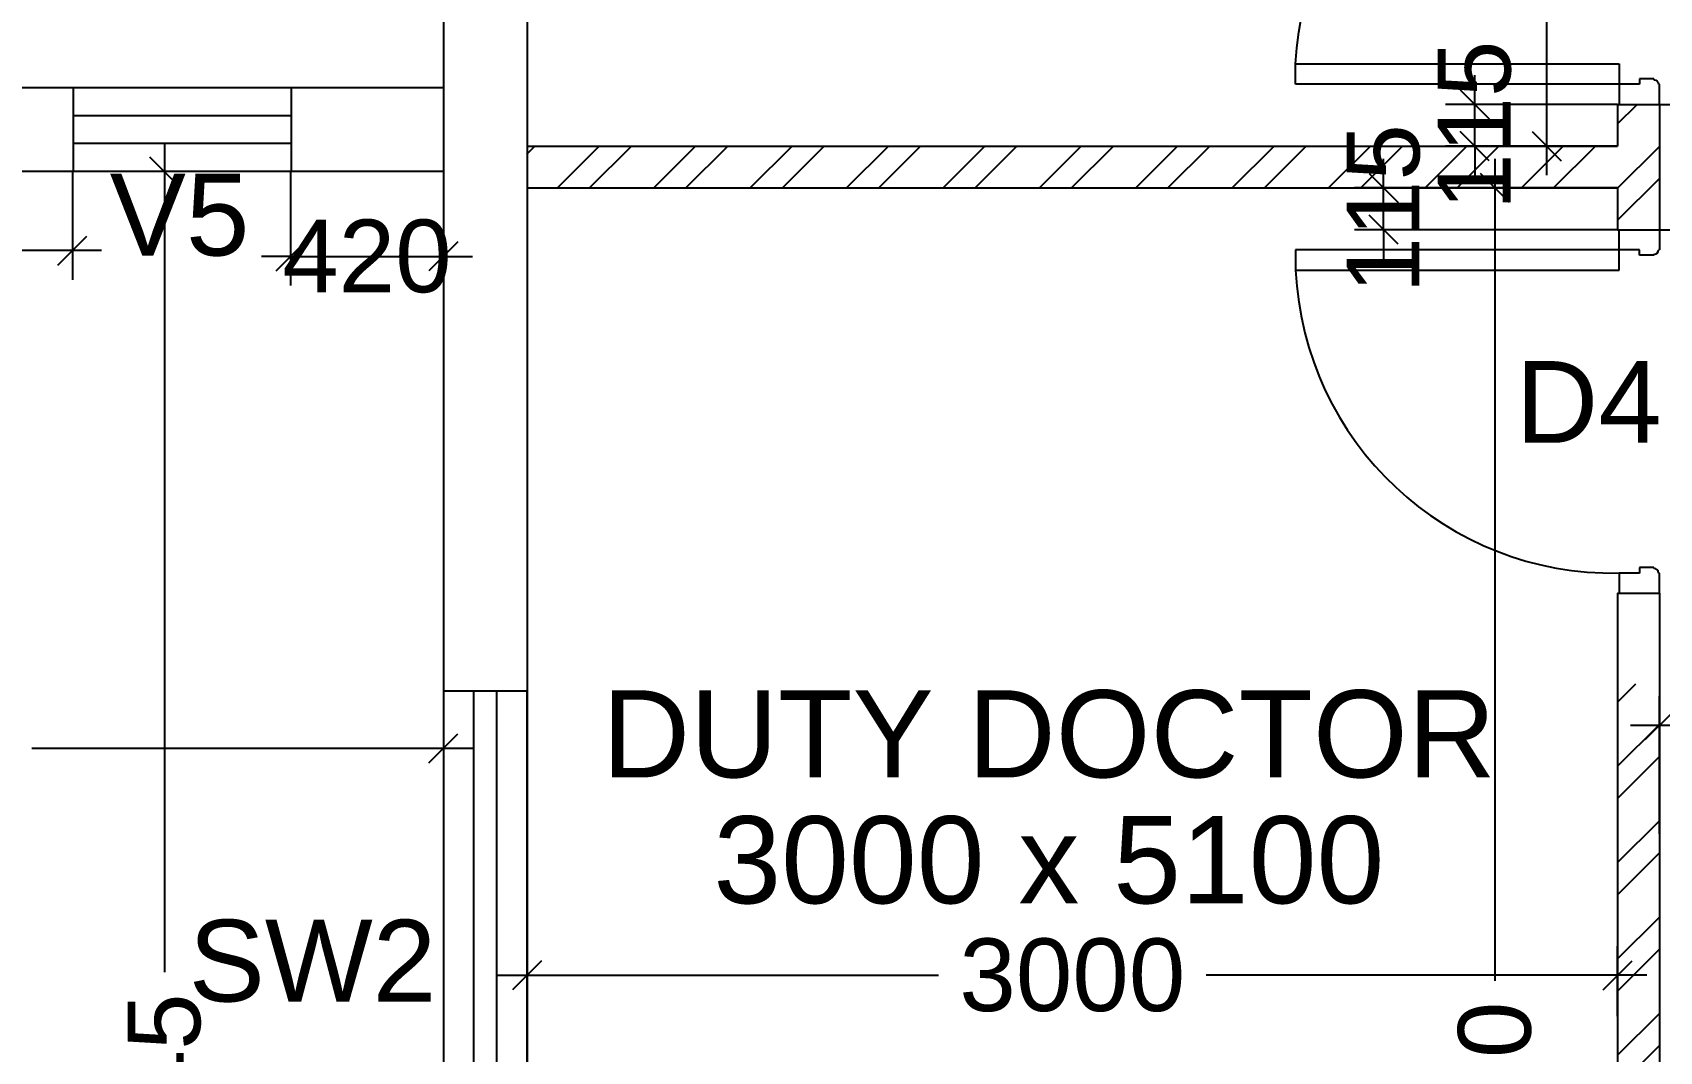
# Model space of a CAD drawing. Extents: x 7897917 to 8423973, y -6487334 to -6173396.
# Drawn here: x 7927784 to 7932259, y -6369522 to -6366718 of the extents above; entities that cross this region are included whole.
import ezdxf
from ezdxf.enums import TextEntityAlignment as Align

# ---------------------------------------------------------------- set-up
doc = ezdxf.new("R2010")
doc.units = 0
doc.header["$LTSCALE"] = 600
doc.header["$MEASUREMENT"] = 0
doc.header["$PDMODE"] = 35
doc.linetypes.add('DASHED', pattern=[0.75, 0.5, -0.25])
doc.layers.get('0').update_dxf_attribs({"linetype": 'CONTINUOUS'})
doc.layers.get('Defpoints').update_dxf_attribs({"linetype": 'CONTINUOUS'})
for name, color, linetype in [('DIM-TEXT', 8, 'CONTINUOUS'), ('DOOR', 32, 'CONTINUOUS'), ('joinery', 7, 'CONTINUOUS'), ('PARTI', 21, 'CONTINUOUS'), ('Parti Hat', 35, 'CONTINUOUS'), ('Room Dim', 1, 'CONTINUOUS'), ('TEXT', 6, 'CONTINUOUS'), ('Walls', 7, 'CONTINUOUS'), ('WIN', 151, 'CONTINUOUS'), ('Working Dim', 5, 'CONTINUOUS')]:
    doc.layers.add(name, color=color, linetype=linetype)
doc.styles.add('ari', font='arial.ttf')
doc.styles.add('ARIAL', font='arial.ttf')
doc.styles.add('RT', font='romant.shx')
doc.dimstyles.new('int. dim', dxfattribs={"dimtxt": 450, "dimasz": 80, "dimexe": 80, "dimexo": 0, "dimgap": 70, "dimtad": 0, "dimdec": 0, "dimzin": 12, "dimdsep": 46, "dimtxsty": 'ari', "dimblk": 'OBLIQUE', "dimcen": 2, "dimdle": 80, "dimclrd": 256, "dimclre": 256, "dimclrt": 6, "dimadec": 0, "dimazin": 0, "dimtfac": 1, "dimtdec": 0, "dimtix": 1, "dimtmove": 2, "dimatfit": 3, "dimfxl": 1, "dimtolj": 1, "dimtzin": 0, "dimlwd": -1, "dimlwe": -1, "dimarcsym": 0})
doc.dimstyles.new('TEXT', dxfattribs={"dimscale": 0, "dimtxt": 600, "dimasz": 300, "dimexe": 300, "dimexo": 30, "dimgap": 50, "dimtad": 0, "dimdec": 0, "dimzin": 0, "dimdsep": 46, "dimtxsty": 'RT', "dimblk": 'OBLIQUE', "dimcen": 0.09, "dimdle": 300, "dimclrd": 256, "dimclre": 256, "dimclrt": 170, "dimadec": 0, "dimazin": 0, "dimtfac": 1, "dimtdec": 0, "dimtofl": 0, "dimtmove": 2, "dimatfit": 3, "dimfxl": 1, "dimfrac": 2, "dimtolj": 1, "dimtzin": 0, "dimlwd": -1, "dimlwe": -1, "dimarcsym": 0})

# ---------------------------------------------------------------- blocks, each defined once
blk = doc.blocks.new('A$C782D609A')
at = {"layer": 'WIN', "linetype": 'Continuous'}
for p, q in [((-300, 230), (300, 230)), ((-300, 230), (-300, 0)), ((300, 230), (300, 0)), ((-300, 0), (300, 0))]:
    blk.add_line(p, q, dxfattribs=at)
at = {"layer": 'WIN', "linetype": 'DASHED', "ltscale": 300}
for p, q in [((-300, 153.3), (300, 153.3)), ((-300, 76.7), (300, 76.7))]:
    blk.add_line(p, q, dxfattribs=at)
blk = doc.blocks.new('_Oblique')
at = {"color": 0, "linetype": 'ByBlock', "lineweight": -2}
blk.add_line((-0.5, -0.5), (0.5, 0.5), dxfattribs=at)
blk = doc.blocks.new('*D388')
at = {"layer": 'Defpoints', "color": 0, "transparency": 16777216}
for p in [(7956489, -6368624.3), (7932259, -6368923.4), (7956489, -6369018.8)]:
    blk.add_point(p, dxfattribs=at)
at = {"layer": 'Working Dim', "transparency": 16777216}
for p, q in [((7932259, -6368923.4), (7932259, -6368544.3)), ((7956489, -6369018.8), (7956489, -6368544.3)), ((7932179, -6368624.3), (7943926.3, -6368624.3)), ((7956569, -6368624.3), (7944821.7, -6368624.3))]:
    blk.add_line(p, q, dxfattribs=at)
at = {"layer": 'Working Dim', "transparency": 16777216, "xscale": 80, "yscale": 80, "zscale": 80, "rotation": 180}
blk.add_blockref('_Oblique', (7932259, -6368624.3), dxfattribs=at)
at = {"layer": 'Working Dim', "transparency": 16777216, "xscale": 80, "yscale": 80, "zscale": 80}
blk.add_blockref('_Oblique', (7956489, -6368624.3), dxfattribs=at)
at = {"layer": 'Working Dim', "color": 6, "transparency": 16777216, "insert": (7944374, -6368624.3), "char_height": 200, "attachment_point": 5, "style": 'ari'}
blk.add_mtext('\\A1;24230', dxfattribs=at)
blk = doc.blocks.new('*D573')
at = {"layer": 'Defpoints', "color": 0, "transparency": 16777216}
for p in [(7931385.6, -6362530.5, 13.3), (7931949, -6362530.5), (7931385.6, -6367030.6, 14.6)]:
    blk.add_point(p, dxfattribs=at)
at = {"layer": 'Working Dim', "transparency": 16777216}
for p, q in [((7931949, -6362450.5), (7931949, -6364408.2)), ((7931385.6, -6362530.5), (7932029, -6362530.5)), ((7931949, -6367110.6), (7931949, -6365152.9)), ((7931385.6, -6367030.6), (7932029, -6367030.6))]:
    blk.add_line(p, q, dxfattribs=at)
at = {"layer": 'Working Dim', "transparency": 16777216, "xscale": 80, "yscale": 80, "zscale": 80}
for p, rotation in [((7931949, -6362530.5), 90), ((7931949, -6367030.6), 270)]:
    blk.add_blockref('_Oblique', p, dxfattribs=dict(at, rotation=rotation))
at = {"layer": 'Working Dim', "color": 6, "transparency": 16777216, "insert": (7931949, -6364780.5), "char_height": 200, "attachment_point": 5, "rotation": 90, "style": 'ari'}
blk.add_mtext('\\A1;4500', dxfattribs=at)
blk = doc.blocks.new('*D574')
at = {"layer": 'Defpoints', "color": 0, "transparency": 16777216}
for p in [(7931410.8, -6367145.6, 13.9), (7931410.8, -6372245.6, -5.1), (7931806.3, -6372245.6)]:
    blk.add_point(p, dxfattribs=at)
at = {"layer": 'Working Dim', "transparency": 16777216}
for p, q in [((7931806.3, -6367065.6), (7931806.3, -6369327.3)), ((7931410.8, -6367145.6), (7931886.3, -6367145.6)), ((7931806.3, -6372325.6), (7931806.3, -6370063.9)), ((7931410.8, -6372245.6), (7931886.3, -6372245.6))]:
    blk.add_line(p, q, dxfattribs=at)
at = {"layer": 'Working Dim', "transparency": 16777216, "xscale": 80, "yscale": 80, "zscale": 80}
for p, rotation in [((7931806.3, -6367145.6), 90), ((7931806.3, -6372245.6), 270)]:
    blk.add_blockref('_Oblique', p, dxfattribs=dict(at, rotation=rotation))
at = {"layer": 'Working Dim', "color": 6, "transparency": 16777216, "insert": (7931806.3, -6369695.6), "char_height": 200, "attachment_point": 5, "rotation": 90, "style": 'ari'}
blk.add_mtext('\\A1;5100', dxfattribs=at)
blk = doc.blocks.new('*D575')
at = {"layer": 'Defpoints', "color": 0, "transparency": 16777216}
for p in [(7929144.1, -6369312.4), (7929144.1, -6369424.8), (7932144, -6369424.8, 13.9)]:
    blk.add_point(p, dxfattribs=at)
at = {"layer": 'Working Dim', "transparency": 16777216}
for p, q in [((7929144.1, -6369424.8), (7929144.1, -6369232.4)), ((7932144, -6369424.8), (7932144, -6369232.4)), ((7929064.1, -6369312.4), (7930275.8, -6369312.4)), ((7932224, -6369312.4), (7931012.2, -6369312.4))]:
    blk.add_line(p, q, dxfattribs=at)
at = {"layer": 'Working Dim', "transparency": 16777216, "xscale": 80, "yscale": 80, "zscale": 80, "rotation": 180}
blk.add_blockref('_Oblique', (7929144.1, -6369312.4), dxfattribs=at)
at = {"layer": 'Working Dim', "transparency": 16777216, "xscale": 80, "yscale": 80, "zscale": 80}
blk.add_blockref('_Oblique', (7932144, -6369312.4), dxfattribs=at)
at = {"layer": 'Working Dim', "color": 6, "transparency": 16777216, "insert": (7930644, -6369312.4), "char_height": 200, "attachment_point": 5, "style": 'ari'}
blk.add_mtext('\\A1;3000', dxfattribs=at)
blk = doc.blocks.new('*D694')
at = {"layer": 'Defpoints', "color": 0, "transparency": 16777216}
for p in [(7926933.2, -6367100.8), (7927893.6, -6367100.6), (7927893.6, -6367318.2)]:
    blk.add_point(p, dxfattribs=at)
at = {"layer": 'Working Dim', "transparency": 16777216}
for p, q in [((7926933.2, -6367100.8), (7926933.2, -6367398.2)), ((7927893.6, -6367100.6), (7927893.6, -6367398.2)), ((7926853.2, -6367318.2), (7927122.8, -6367318.2)), ((7927973.6, -6367318.2), (7927704, -6367318.2))]:
    blk.add_line(p, q, dxfattribs=at)
at = {"layer": 'Working Dim', "transparency": 16777216, "xscale": 80, "yscale": 80, "zscale": 80, "rotation": 180}
blk.add_blockref('_Oblique', (7926933.2, -6367318.2), dxfattribs=at)
at = {"layer": 'Working Dim', "transparency": 16777216, "xscale": 80, "yscale": 80, "zscale": 80}
blk.add_blockref('_Oblique', (7927893.6, -6367318.2), dxfattribs=at)
at = {"layer": 'Working Dim', "color": 6, "transparency": 16777216, "insert": (7927413.4, -6367318.2), "char_height": 200, "attachment_point": 5, "style": 'ari'}
blk.add_mtext('\\A1;960', dxfattribs=at)
blk = doc.blocks.new('*D695')
at = {"layer": 'Defpoints', "color": 0, "transparency": 16777216}
for p in [(7928493.6, -6367100.6), (7928913.9, -6367100.4), (7928913.9, -6367334.1)]:
    blk.add_point(p, dxfattribs=at)
at = {"layer": 'Working Dim', "transparency": 16777216}
for p, q in [((7928493.6, -6367100.6), (7928493.6, -6367414.1)), ((7928913.9, -6367100.4), (7928913.9, -6367414.1)), ((7928493.6, -6367334.1), (7928413.6, -6367334.1)), ((7928493.6, -6367334.1), (7928913.9, -6367334.1)), ((7928913.9, -6367334.1), (7928993.9, -6367334.1))]:
    blk.add_line(p, q, dxfattribs=at)
at = {"layer": 'Working Dim', "transparency": 16777216, "xscale": 80, "yscale": 80, "zscale": 80}
blk.add_blockref('_Oblique', (7928493.6, -6367334.1), dxfattribs=at)
at = {"layer": 'Working Dim', "transparency": 16777216, "xscale": 80, "yscale": 80, "zscale": 80, "rotation": 180}
blk.add_blockref('_Oblique', (7928913.9, -6367334.1), dxfattribs=at)
at = {"layer": 'Working Dim', "color": 6, "transparency": 16777216, "insert": (7928703.7, -6367334.1), "char_height": 200, "attachment_point": 5, "style": 'ari'}
blk.add_mtext('\\A1;420', dxfattribs=at)
blk = doc.blocks.new('*D716')
at = {"layer": 'Defpoints', "color": 0, "transparency": 16777216}
for p in [(7928398, -6367100.6), (7928146.6, -6372245.5), (7928913.9, -6372245.5)]:
    blk.add_point(p, dxfattribs=at)
at = {"layer": 'Working Dim', "transparency": 16777216}
for p, q in [((7928146.6, -6367020.6), (7928146.6, -6369303.7)), ((7928398, -6367100.6), (7928066.6, -6367100.6)), ((7928146.6, -6372325.5), (7928146.6, -6370042.5)), ((7928913.9, -6372245.5), (7928066.6, -6372245.5))]:
    blk.add_line(p, q, dxfattribs=at)
at = {"layer": 'Working Dim', "transparency": 16777216, "xscale": 80, "yscale": 80, "zscale": 80}
for p, rotation in [((7928146.6, -6367100.6), 90), ((7928146.6, -6372245.5), 270)]:
    blk.add_blockref('_Oblique', p, dxfattribs=dict(at, rotation=rotation))
at = {"layer": 'Working Dim', "color": 6, "transparency": 16777216, "insert": (7928146.6, -6369673.1), "char_height": 200, "attachment_point": 5, "rotation": 90, "style": 'ari'}
blk.add_mtext('\\A1;5145', dxfattribs=at)
blk = doc.blocks.new('*D717')
at = {"layer": 'Defpoints', "color": 0, "transparency": 16777216}
for p in [(7925914, -6368130.4), (7928913.9, -6368130.4), (7925914, -6368687.8)]:
    blk.add_point(p, dxfattribs=at)
at = {"layer": 'Working Dim', "transparency": 16777216}
for p, q in [((7925914, -6368130.4), (7925914, -6368767.8)), ((7928913.9, -6368130.4), (7928913.9, -6368767.8)), ((7925834, -6368687.8), (7927045.7, -6368687.8)), ((7928993.9, -6368687.8), (7927782.2, -6368687.8))]:
    blk.add_line(p, q, dxfattribs=at)
at = {"layer": 'Working Dim', "transparency": 16777216, "xscale": 80, "yscale": 80, "zscale": 80, "rotation": 180}
blk.add_blockref('_Oblique', (7925914, -6368687.8), dxfattribs=at)
at = {"layer": 'Working Dim', "transparency": 16777216, "xscale": 80, "yscale": 80, "zscale": 80}
blk.add_blockref('_Oblique', (7928913.9, -6368687.8), dxfattribs=at)
at = {"layer": 'Working Dim', "color": 6, "transparency": 16777216, "insert": (7927414, -6368687.8), "char_height": 200, "attachment_point": 5, "style": 'ari'}
blk.add_mtext('\\A1;3000', dxfattribs=at)
blk = doc.blocks.new('*D1170')
at = {"layer": 'Defpoints', "color": 0, "transparency": 16777216}
for p in [(7931500.3, -6367145.6), (7932144, -6367145.6), (7932144, -6367260.6)]:
    blk.add_point(p, dxfattribs=at)
at = {"layer": 'Working Dim', "transparency": 16777216}
for p, q in [((7931500.3, -6367145.6), (7931500.3, -6367065.6)), ((7932144, -6367145.6), (7931420.3, -6367145.6)), ((7931500.3, -6367260.6), (7931500.3, -6367145.6)), ((7932144, -6367260.6), (7931420.3, -6367260.6)), ((7931500.3, -6367260.6), (7931500.3, -6367340.6))]:
    blk.add_line(p, q, dxfattribs=at)
at = {"layer": 'Working Dim', "transparency": 16777216, "xscale": 80, "yscale": 80, "zscale": 80}
for p, rotation in [((7931500.3, -6367145.6), 270), ((7931500.3, -6367260.6), 90)]:
    blk.add_blockref('_Oblique', p, dxfattribs=dict(at, rotation=rotation))
at = {"layer": 'Working Dim', "color": 6, "transparency": 16777216, "insert": (7931500.3, -6367203.1), "char_height": 200, "attachment_point": 5, "rotation": 90, "style": 'ari'}
blk.add_mtext('\\A1;115', dxfattribs=at)
blk = doc.blocks.new('*D1171')
at = {"layer": 'Defpoints', "color": 0, "transparency": 16777216}
for p in [(7931750.8, -6366915.6), (7932144, -6366915.6), (7932144, -6367030.6)]:
    blk.add_point(p, dxfattribs=at)
at = {"layer": 'Working Dim', "transparency": 16777216}
for p, q in [((7931750.8, -6366915.6), (7931750.8, -6366835.6)), ((7932144, -6366915.6), (7931670.8, -6366915.6)), ((7931750.8, -6367030.6), (7931750.8, -6366915.6)), ((7932144, -6367030.6), (7931670.8, -6367030.6)), ((7931750.8, -6367030.6), (7931750.8, -6367110.6))]:
    blk.add_line(p, q, dxfattribs=at)
at = {"layer": 'Working Dim', "transparency": 16777216, "xscale": 80, "yscale": 80, "zscale": 80}
for p, rotation in [((7931750.8, -6366915.6), 270), ((7931750.8, -6367030.6), 90)]:
    blk.add_blockref('_Oblique', p, dxfattribs=dict(at, rotation=rotation))
at = {"layer": 'Working Dim', "color": 6, "transparency": 16777216, "insert": (7931750.8, -6366973.1), "char_height": 200, "attachment_point": 5, "rotation": 90, "style": 'ari'}
blk.add_mtext('\\A1;115', dxfattribs=at)
blk = doc.blocks.new('1000')
at = {"layer": 'DOOR'}
for p, q in [((0, -100), (0, 0)), ((0, 0), (49.7, 0)), ((49.7, 0), (49.7, -2.2)), ((63.2, -13.5), (61, -13.5)), ((63.2, -13.5), (63.2, -49.5)), ((836.8, -13.5), (836.8, -49.5)), ((836.8, -13.5), (839, -13.5)), ((850.3, 0), (850.3, -2.2)), ((900, 0), (850.3, 0)), ((900, -100), (900, 0)), ((63.2, -49.5), (49.7, -49.5)), ((49.7, -49.5), (49.7, -100)), ((836.8, -49.5), (850.3, -49.5)), ((850.3, -49.5), (850.3, -100)), ((49.7, -100), (0, -100)), ((49.7, -100), (49.7, -900.6)), ((100.2, -100), (49.7, -100)), ((100.2, -900.6), (100.2, -100)), ((850.3, -100), (900, -100)), ((49.7, -900.6), (100.2, -900.6))]:
    blk.add_line(p, q, dxfattribs=at)
for centre, major_axis, start_param, end_param in [((49.7, -13.5), (-7.95, 7.95), 3.926991, 5.497787), ((850.3, -13.5), (7.95, 7.95), 0.785398, 2.356194)]:
    blk.add_ellipse(centre, major_axis=major_axis, ratio=1, start_param=start_param, end_param=end_param, dxfattribs=at)
at = {"layer": 'DOOR', "color": 145}
blk.add_ellipse((64.3, -115.3), major_axis=(-519.7, 589.8), ratio=1, start_param=2.464943, end_param=4.009476, dxfattribs=at)
blk = doc.blocks.new('*D1458')
at = {"layer": 'Defpoints', "color": 0, "linetype": 'Continuous', "transparency": 16777216}
for p in [(7959834, -6373075.5, 1), (7918773.9, -6373178.3, -5.5), (7918773.9, -6374379.8)]:
    blk.add_point(p, dxfattribs=at)
at = {"layer": 'DIM-TEXT', "transparency": 16777216}
for p, q in [((7959834, -6373075.5), (7959834, -6374679.8)), ((7918773.9, -6373178.3), (7918773.9, -6374679.8)), ((7918473.9, -6374379.8), (7926706.8, -6374379.8)), ((7960134, -6374379.8), (7951901.1, -6374379.8))]:
    blk.add_line(p, q, dxfattribs=at)
at = {"layer": 'DIM-TEXT', "linetype": 'Continuous', "transparency": 16777216, "xscale": 300, "yscale": 300, "zscale": 300, "rotation": 180}
blk.add_blockref('_Oblique', (7918773.9, -6374379.8), dxfattribs=at)
at = {"layer": 'DIM-TEXT', "linetype": 'Continuous', "transparency": 16777216, "xscale": 300, "yscale": 300, "zscale": 300}
blk.add_blockref('_Oblique', (7959834, -6374379.8), dxfattribs=at)
at = {"layer": 'DIM-TEXT', "color": 170, "linetype": 'Continuous', "transparency": 16777216, "insert": (7939304, -6374379.8), "char_height": 750, "attachment_point": 5, "style": 'ari'}
blk.add_mtext('\\A1;{\\H1.067x;POST OPARATIVE (Surgery) - WARD  ( 20 Beds )}', dxfattribs=at)
blk = doc.blocks.new('*D1693')
at = {"layer": 'Defpoints', "color": 0, "transparency": 16777216}
for p in [(7932259, -6366915.6), (7932259, -6367260.6), (7932496, -6367260.6)]:
    blk.add_point(p, dxfattribs=at)
at = {"layer": 'Working Dim', "transparency": 16777216}
for p, q in [((7932496, -6366915.6), (7932496, -6366835.6)), ((7932259, -6366915.6), (7932576, -6366915.6)), ((7932496, -6366915.6), (7932496, -6367260.6)), ((7932259, -6367260.6), (7932576, -6367260.6)), ((7932496, -6367260.6), (7932496, -6367340.6))]:
    blk.add_line(p, q, dxfattribs=at)
at = {"layer": 'Working Dim', "transparency": 16777216, "xscale": 80, "yscale": 80, "zscale": 80}
for p, rotation in [((7932496, -6366915.6), 270), ((7932496, -6367260.6), 90)]:
    blk.add_blockref('_Oblique', p, dxfattribs=dict(at, rotation=rotation))
at = {"layer": 'Working Dim', "color": 6, "transparency": 16777216, "insert": (7932496, -6367088.1), "char_height": 200, "attachment_point": 5, "rotation": 90, "style": 'ari'}
blk.add_mtext('\\A1;345', dxfattribs=at)

msp = doc.modelspace()

# ---------------------------------------------------------------- hatches: boundary and pattern name
at = {"layer": 'Parti Hat'}
h = msp.add_hatch(dxfattribs=at)
h.set_pattern_fill('ANSI32', color=256, scale=500, style=0)
h.paths.add_polyline_path([(7932258.961, -6372245.608), (7932258.961, -6368510.607), (7932143.961, -6368510.607), (7932143.961, -6372245.608)])
h.paths.add_polyline_path([(7932143.961, -6367145.607), (7932143.961, -6367260.607), (7932258.961, -6367260.607), (7932258.961, -6366915.607), (7932143.961, -6366915.607), (7932143.961, -6367030.607), (7929143.961, -6367030.607), (7929143.961, -6367145.607)])
h.paths.add_polyline_path([(7932143.961, -6362530.458), (7932258.961, -6362530.458), (7932258.961, -6365665.607), (7932143.961, -6365665.607)])

# ---------------------------------------------------------------- linework, layer by layer
at = {"layer": 'PARTI', "extrusion": (-0.000145144, 2.25159e-17, 1)}
for p, q in [((7932143.961, -6366915.607), (7932143.961, -6367030.607)), ((7932258.961, -6366915.607), (7932258.961, -6367260.607)), ((7932143.961, -6367145.607), (7932143.961, -6367260.607)), ((7932143.961, -6368260.607), (7932143.961, -6372245.608)), ((7932258.961, -6368260.607), (7932258.961, -6372245.608))]:
    msp.add_line(p, q, dxfattribs=at)
at = {"layer": 'PARTI'}
for p, q in [((7932143.961, -6366915.607), (7932258.961, -6366915.607)), ((7929143.961, -6367030.607), (7932143.961, -6367030.607)), ((7929143.961, -6367145.607), (7932143.961, -6367145.607)), ((7932143.961, -6367260.607), (7932258.961, -6367260.607)), ((7932143.961, -6368260.607), (7932258.961, -6368260.607))]:
    msp.add_line(p, q, dxfattribs=at)
at = {"layer": 'Walls', "linetype": 'Continuous', "extrusion": (-0.000145144, 2.25336e-17, 1)}
msp.add_line((7928914.054, -6365680.517), (7928914.054, -6372245.556), dxfattribs=at)
at = {"layer": 'Walls', "linetype": 'Continuous', "extrusion": (-0.000145144, 2.25159e-17, 1)}
msp.add_line((7929144.053, -6365680.517), (7929144.053, -6370630.573), dxfattribs=at)
at = {"layer": 'Walls', "linetype": 'Continuous'}
for p, q in [((7928913.859, -6366870.426), (7927474.361, -6366870.426)), ((7928913.859, -6367100.633), (7925913.862, -6367100.633))]:
    msp.add_line(p, q, dxfattribs=at)
at = {"layer": 'WIN', "linetype": 'Continuous'}
for points in [[(7928914.053, -6368530.573), (7928914.053, -6370030.573), (7929144.053, -6370030.573), (7929144.053, -6368530.573)], [(7928996.836, -6368530.573), (7928996.836, -6370030.573), (7929061.27, -6370030.573), (7929061.27, -6368530.573)]]:
    msp.add_lwpolyline(points, close=True, dxfattribs=at)

# ---------------------------------------------------------------- block references
at = {"layer": 'DOOR', "linetype": 'Continuous'}
for p, xscale, yscale, zscale, rotation in [((7932258.961, -6366915.607), -1.111111115664273, 1.111111113801599, 1.111111114894896, 269.9999868412138), ((7932258.961, -6367260.607), 1.111111115664273, 1.111111115664273, 1.111111115664273, 270.0000131587863)]:
    msp.add_blockref('1000', p, dxfattribs=dict(at, xscale=xscale, yscale=yscale, zscale=zscale, rotation=rotation))
at = {"layer": 'WIN', "linetype": 'Continuous', "rotation": 180}
msp.add_blockref('A$C782D609A', (7928196.61, -6366870.426), dxfattribs=at)

# ---------------------------------------------------------------- texts
at = {"layer": 'joinery', "style": 'ari'}
for s, p in [('V5', (7928188.361, -6367331.585)), ('SW2', (7928553.908, -6369384.521, -11176.851))]:
    msp.add_text(s, height=225, dxfattribs=at).set_placement(p, align=Align.CENTER)
msp.add_text('D4', height=225, dxfattribs=at).set_placement((7931863.687, -6367846.963))
at = {"layer": 'Room Dim', "style": 'ARIAL'}
msp.add_text('3000 x 5100', height=240, dxfattribs=at).set_placement((7930579.443, -6369114.439), align=Align.CENTER)
at = {"layer": 'TEXT', "color": 7, "style": 'ARIAL'}
msp.add_text('DUTY DOCTOR', height=240, dxfattribs=at).set_placement((7930579.606, -6368767.849), align=Align.CENTER)

# ---------------------------------------------------------------- dimensions: what is measured, and where the dimension line sits
at = {"layer": 'DIM-TEXT', "linetype": 'Continuous'}
dim = msp.add_linear_dim(base=(7918773.907, -6374379.849, 5.479), p1=(7959834.048, -6373075.455, 6.51), p2=(7918773.907, -6373178.323), text='{\\H1.067x;POST OPARATIVE (Surgery) - WARD  ( 20 Beds )}', dimstyle='TEXT', override={"dimscale": 1, "dimtxt": 750, "dimexo": 0, "dimtxsty": 'ari'}, dxfattribs=at)
dim.commit()
dim.dimension.update_dxf_attribs({"geometry": '*D1458', "text_midpoint": (7939303.977, -6374379.849, 5.479)})
at = {"layer": 'Working Dim'}
for base, p1, p2, angle, override, picture, middle in [((7931948.981, -6362530.458), (7931385.555, -6367030.607, 14.611), (7931385.555, -6362530.458, 13.302), 90, {"dimtxt": 200}, '*D573', (7931948.981, -6364780.532)), ((7931750.84, -6366915.607), (7932143.961, -6367030.607), (7932143.961, -6366915.607), 90, {"dimtxt": 200, "dimarcsym": 1}, '*D1171', (7931750.84, -6366973.107)), ((7932496.029, -6367260.607), (7932258.961, -6366915.607), (7932258.961, -6367260.607), 90, {"dimtxt": 200, "dimarcsym": 1}, '*D1693', (7932496.029, -6367088.107)), ((7931500.35, -6367145.607), (7932143.961, -6367260.607), (7932143.961, -6367145.607), 90, {"dimtxt": 200, "dimarcsym": 1}, '*D1170', (7931500.35, -6367203.107)), ((7928146.642, -6372245.538), (7928398.038, -6367100.633), (7928913.865, -6372245.538), 90, {"dimtxt": 200}, '*D716', (7928146.642, -6369673.086)), ((7931806.267, -6372245.557), (7931410.753, -6367145.607, 13.893), (7931410.753, -6372245.557, -5.131), 90, {"dimtxt": 200}, '*D574', (7931806.267, -6369695.582)), ((7929144.053, -6369312.36), (7932143.961, -6369424.788, 13.893), (7929144.053, -6369424.788), 180, {"dimtxt": 200}, '*D575', (7930644.007, -6369312.36))]:
    dim = msp.add_linear_dim(base=base, p1=p1, p2=p2, angle=angle, dimstyle='int. dim', override=override, dxfattribs=at)
    dim.commit()
    dim.dimension.update_dxf_attribs({"geometry": picture, "text_midpoint": middle})
for base, p1, p2, picture, middle in [((7927893.616, -6367318.244), (7926933.162, -6367100.808), (7927893.616, -6367100.613), '*D694', (7927413.389, -6367318.244)), ((7928913.868, -6367334.136), (7928493.616, -6367100.613), (7928913.868, -6367100.426), '*D695', (7928703.742, -6367334.136)), ((7925914.042, -6368687.828), (7928913.867, -6368130.424), (7925914.042, -6368130.424), '*D717', (7927413.955, -6368687.828)), ((7956488.955, -6368624.278), (7932258.961, -6368923.42), (7956488.955, -6369018.783), '*D388', (7944373.958, -6368624.278))]:
    dim = msp.add_linear_dim(base=base, p1=p1, p2=p2, dimstyle='int. dim', override={"dimtxt": 200}, dxfattribs=at)
    dim.commit()
    dim.dimension.update_dxf_attribs({"geometry": picture, "text_midpoint": middle})

doc.saveas('drawing.dxf')
